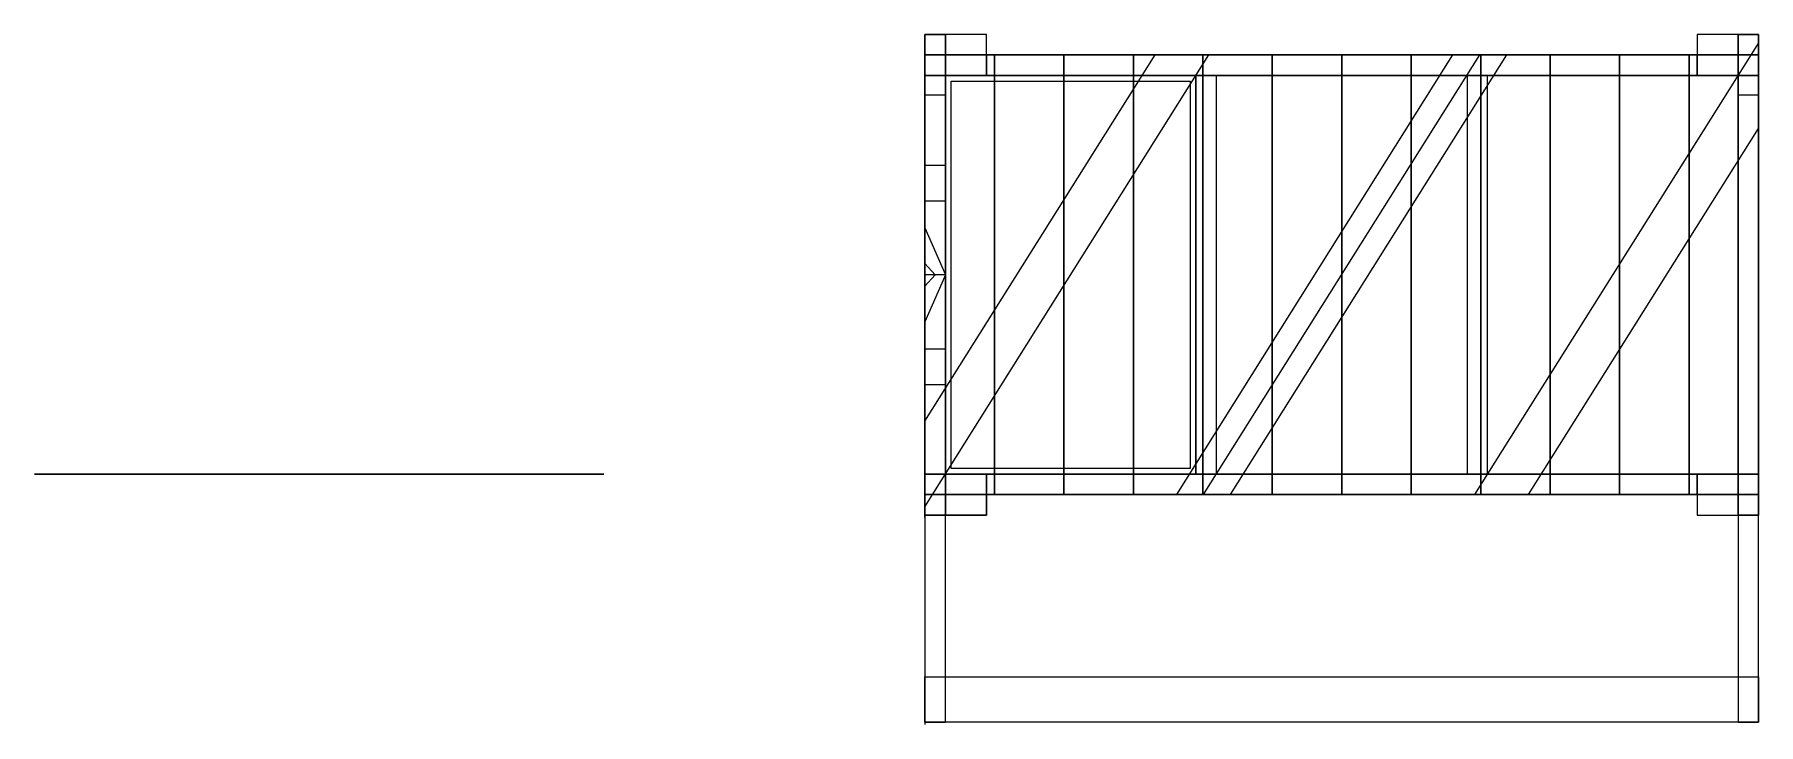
# Model space of a CAD drawing. Header units: centimetres. Extents: x -80 to 71, y -22 to 39.
import ezdxf

# ---------------------------------------------------------------- set-up
doc = ezdxf.new("R2010")
doc.units = ezdxf.units.CM
doc.header["$MEASUREMENT"] = 0
for name, color, linetype in [('caixote v2_Sketch1', 7, 'Continuous'), ('caixote v2_Sketch10', 7, 'Continuous'), ('caixote v2_Sketch11', 7, 'Continuous'), ('caixote v2_Sketch12', 7, 'Continuous'), ('caixote v2_Sketch13', 7, 'Continuous'), ('caixote v2_Sketch14', 7, 'Continuous'), ('caixote v2_Sketch15', 7, 'Continuous'), ('caixote v2_Sketch16', 7, 'Continuous'), ('caixote v2_Sketch17', 7, 'Continuous'), ('caixote v2_Sketch2', 7, 'Continuous'), ('caixote v2_Sketch3', 7, 'Continuous'), ('caixote v2_Sketch4', 7, 'Continuous'), ('caixote v2_Sketch5', 7, 'Continuous'), ('caixote v2_Sketch6', 7, 'Continuous'), ('caixote v2_Sketch7', 7, 'Continuous'), ('caixote v2_Sketch8', 7, 'Continuous'), ('caixote v2_Sketch9', 7, 'Continuous')]:
    doc.layers.add(name, color=color, linetype=linetype)

msp = doc.modelspace()

# ---------------------------------------------------------------- linework, layer by layer
at = {"layer": 'caixote v2_Sketch1'}
for p, q in [((0, 0), (0, 35)), ((0, 35), (0, 35, 45)), ((0, 35, 45), (0, 0, 45)), ((0, 0, 45), (0, 0))]:
    msp.add_line(p, q, dxfattribs=at)
msp.add_point((0, 0), dxfattribs=at)
at = {"layer": 'caixote v2_Sketch10'}
for p, q in [((0, 0, 45), (0, 0)), ((0, 0), (22, 0)), ((22, 0, 45), (0, 0, 45)), ((3.6, 0), (3.6, 0, 4)), ((3.6, 0, 38), (66, 0, 38)), ((66, 0), (3.6, 0)), ((3.6, 0, 42), (3.6, 0, 38)), ((3.6, 0, 4), (66, 0, 4)), ((66, 0, 42), (3.6, 0, 42)), ((22, 0), (22, 0, 45)), ((23.8, 0, 4), (22, 0, 4)), ((22, 0, 38), (23.8, 0, 38)), ((22, 0, 4), (22, 0, 38)), ((45.8, 0, 45), (23.8, 0, 45)), ((23.8, 0, 38), (23.8, 0, 4)), ((23.8, 0, 45), (23.8, 0)), ((23.8, 0), (45.8, 0)), ((45.8, 0, 4), (47.6, 0, 4)), ((45.8, 0), (45.8, 0, 45)), ((47.6, 0, 38), (45.8, 0, 38)), ((45.8, 0, 38), (45.8, 0, 4)), ((47.6, 0), (69.6, 0)), ((69.6, 0, 45), (47.6, 0, 45)), ((47.6, 0, 45), (47.6, 0)), ((47.6, 0, 4), (47.6, 0, 38)), ((66, 0, 4), (66, 0)), ((66, 0, 38), (66, 0, 42)), ((69.6, 0), (69.6, 0, 45))]:
    msp.add_line(p, q, dxfattribs=at)
msp.add_point((0, 0), dxfattribs=at)
at = {"layer": 'caixote v2_Sketch11'}
for p, q in [((0, 35, 45), (0, 38.6, 45)), ((0, 38.6, 45), (0, 38.6, -5)), ((0, 38.6, -5), (0, 35, -5)), ((0, -3.6), (0, 38.6)), ((0, 38.6), (0, 38.6, 4)), ((0, 38.6, 4), (0, -3.6, 4)), ((0, 0, 45), (0, 35, 45)), ((0, 35, 45), (0, 35)), ((0, 35), (0, 0)), ((0, 35, -5), (0, 35, 45)), ((0, 24, 42), (0, 27.12, 42)), ((0, 27.12, 42), (0, 27.12, 42.1)), ((0, 27.12, 42.1), (0, 24, 42.1)), ((0, 24, 42.1), (0, 24, 42)), ((0, 17.5, 23), (0, 17.5, 22.9)), ((0, 17.5, 22.9), (0, 17.5, 23)), ((0, 11, 42), (0, 11, 42.1)), ((0, 11, 42.1), (0, 7.88, 42.1)), ((0, 7.88, 42), (0, 11, 42)), ((0, 7.88, 42.1), (0, 7.88, 42)), ((0, 0), (0, 0, 45)), ((0, 0, -5), (0, -3.6, -5)), ((0, 0, 45), (0, 0, -5)), ((0, -3.6, 45), (0, 0, 45)), ((0, -3.6, 4), (0, -3.6)), ((0, -3.6, -5), (0, -3.6, 45))]:
    msp.add_line(p, q, dxfattribs=at)
msp.add_point((0, 0), dxfattribs=at)
at = {"layer": 'caixote v2_Sketch12'}
for p, q in [((-1.8, -3.6), (-1.8, 38.6)), ((-1.8, 38.6), (0, 38.6)), ((0, 38.6), (0, -3.6)), ((71.4, 37.86), (46.47, -1.8)), ((69.6, -3.6), (69.6, 38.6)), ((69.6, 38.6), (71.4, 38.6)), ((71.4, 38.6), (71.4, -3.6)), ((-1.8, 4.65), (18.41, 36.8)), ((-1.8, -2.86), (23.13, 36.8)), ((3.6, 35), (3.6, 36.8)), ((3.6, 36.8), (66, 36.8)), ((20.31, -1.8), (44.57, 36.8)), ((22.67, -1.8), (46.93, 36.8)), ((25.03, -1.8), (49.29, 36.8)), ((66, 36.8), (66, 35)), ((0, 0), (0, 35)), ((0, 35), (22, 35)), ((66, 35), (3.6, 35)), ((22, 35), (22, 0)), ((23.8, 0), (23.8, 35)), ((23.8, 35), (45.8, 35)), ((45.8, 35), (45.8, 0)), ((47.6, 0), (47.6, 35)), ((47.6, 35), (69.6, 35)), ((69.6, 35), (69.6, 0)), ((51.19, -1.8), (71.4, 30.35)), ((22, 0), (0, 0)), ((3.6, -1.8), (3.6, 0)), ((3.6, 0), (66, 0)), ((45.8, 0), (23.8, 0)), ((69.6, 0), (47.6, 0)), ((66, 0), (66, -1.8)), ((66, -1.8), (3.6, -1.8)), ((0, -3.6), (-1.8, -3.6)), ((71.4, -3.6), (69.6, -3.6))]:
    msp.add_line(p, q, dxfattribs=at)
msp.add_point((0, 0), dxfattribs=at)
at = {"layer": 'caixote v2_Sketch13'}
for p, q in [((-80, 0), (-80, 0, 200)), ((-80, 0, 200), (-30, 0, 200)), ((-30, 0), (-80, 0)), ((-30, 0, 200), (-30, 0))]:
    msp.add_line(p, q, dxfattribs=at)
msp.add_point((0, 0), dxfattribs=at)
at = {"layer": 'caixote v2_Sketch14'}
for p, q in [((0, 38.6, 42), (-1.8, 38.6, 42)), ((-1.8, 38.6, 42), (-1.8, -3.6, 42)), ((3.6, 38.6, 42), (0, 38.6, 42)), ((0, 38.6, 42), (0, 35, 42)), ((0, -3.6, 42), (0, 38.6, 42)), ((3.6, 35, 42), (3.6, 38.6, 42)), ((66, 38.6, 42), (66, 35, 42)), ((69.6, 38.6, 42), (66, 38.6, 42)), ((69.6, 35, 42), (69.6, 38.6, 42)), ((69.6, 38.6, 42), (69.6, -3.6, 42)), ((71.4, 38.6, 42), (69.6, 38.6, 42)), ((71.4, -3.6, 42), (71.4, 38.6, 42)), ((-1.8, 35, 42), (-1.8, 36.8, 42)), ((-1.8, 36.8, 42), (71.4, 36.8, 42)), ((3.6, 36.8, 42), (3.6, 35, 42)), ((66, 36.8, 42), (3.6, 36.8, 42)), ((66, 36.8, 42), (3.6, 36.8, 42)), ((66, 35, 42), (66, 36.8, 42)), ((71.4, 36.8, 42), (71.4, 35, 42)), ((71.4, 35, 42), (-1.8, 35, 42)), ((0, 35, 42), (3.6, 35, 42)), ((3.6, 35, 42), (66, 35, 42)), ((66, 35, 42), (69.6, 35, 42)), ((71.4, 0, 42), (-1.8, 0, 42)), ((-1.8, 0, 42), (-1.8, -1.8, 42)), ((3.6, 0, 42), (0, 0, 42)), ((0, 0, 42), (0, -3.6, 42)), ((3.6, 0, 42), (3.6, -1.8, 42)), ((66, 0, 42), (3.6, 0, 42)), ((3.6, -3.6, 42), (3.6, 0, 42)), ((66, -1.8, 42), (66, 0, 42)), ((69.6, 0, 42), (66, 0, 42)), ((66, 0, 42), (66, -3.6, 42)), ((69.6, -3.6, 42), (69.6, 0, 42)), ((71.4, -1.8, 42), (71.4, 0, 42)), ((-1.8, -1.8, 42), (71.4, -1.8, 42)), ((3.6, -1.8, 42), (66, -1.8, 42)), ((-1.8, -3.6, 42), (0, -3.6, 42)), ((0, -3.6, 42), (3.6, -3.6, 42)), ((66, -3.6, 42), (69.6, -3.6, 42)), ((69.6, -3.6, 42), (71.4, -3.6, 42))]:
    msp.add_line(p, q, dxfattribs=at)
msp.add_point((0, 0, 42), dxfattribs=at)
at = {"layer": 'caixote v2_Sketch15'}
for p, q in [((-1.8, 36.8, 46), (-1.8, 35, 46)), ((-1.8, 36.8, 46), (4.3, 36.8, 46)), ((-1.8, -1.8, 46), (-1.8, 36.8, 46)), ((71.4, 36.8, 46), (-1.8, 36.8, 46)), ((4.3, -1.8, 46), (4.3, 36.8, 46)), ((4.3, 36.8, 46), (10.4, 36.8, 46)), ((4.3, 36.8, 46), (4.3, -1.8, 46)), ((10.4, 36.8, 46), (16.5, 36.8, 46)), ((10.4, -1.8, 46), (10.4, 36.8, 46)), ((10.4, 36.8, 46), (10.4, -1.8, 46)), ((16.5, 36.8, 46), (22.6, 36.8, 46)), ((16.5, 36.8, 46), (16.5, -1.8, 46)), ((16.5, -1.8, 46), (16.5, 36.8, 46)), ((22.6, 36.8, 46), (22.6, -1.8, 46)), ((22.6, 36.8, 46), (28.7, 36.8, 46)), ((22.6, -1.8, 46), (22.6, 36.8, 46)), ((28.7, 36.8, 46), (28.7, -1.8, 46)), ((28.7, 36.8, 46), (34.8, 36.8, 46)), ((28.7, -1.8, 46), (28.7, 36.8, 46)), ((34.8, -1.8, 46), (34.8, 36.8, 46)), ((34.8, 36.8, 46), (34.8, -1.8, 46)), ((34.8, 36.8, 46), (40.9, 36.8, 46)), ((40.9, 36.8, 46), (47, 36.8, 46)), ((40.9, 36.8, 46), (40.9, -1.8, 46)), ((40.9, -1.8, 46), (40.9, 36.8, 46)), ((47, 36.8, 46), (53.1, 36.8, 46)), ((47, 36.8, 46), (47, -1.8, 46)), ((47, -1.8, 46), (47, 36.8, 46)), ((53.1, 36.8, 46), (59.2, 36.8, 46)), ((53.1, 36.8, 46), (53.1, -1.8, 46)), ((53.1, -1.8, 46), (53.1, 36.8, 46)), ((59.2, 36.8, 46), (59.2, -1.8, 46)), ((59.2, 36.8, 46), (65.3, 36.8, 46)), ((59.2, -1.8, 46), (59.2, 36.8, 46)), ((65.3, 36.8, 46), (71.4, 36.8, 46)), ((65.3, 36.8, 46), (65.3, -1.8, 46)), ((65.3, -1.8, 46), (65.3, 36.8, 46)), ((71.4, 35, 46), (71.4, 36.8, 46)), ((71.4, 36.8, 46), (71.4, -1.8, 46)), ((-1.8, 35, 46), (-1.8, 0, 46)), ((0, 35, 46), (-1.8, 35, 46)), ((-1.8, 35, 46), (71.4, 35, 46)), ((0, 0, 46), (0, 35, 46)), ((71.4, 35, 46), (69.6, 35, 46)), ((69.6, 35, 46), (69.6, 0, 46)), ((71.4, 0, 46), (71.4, 35, 46)), ((-1.8, 0, 46), (-1.8, -1.8, 46)), ((-1.8, 0, 46), (0, 0, 46)), ((71.4, 0, 46), (-1.8, 0, 46)), ((69.6, 0, 46), (71.4, 0, 46)), ((71.4, -1.8, 46), (71.4, 0, 46)), ((-1.8, -1.8, 46), (71.4, -1.8, 46)), ((4.3, -1.8, 46), (-1.8, -1.8, 46)), ((10.4, -1.8, 46), (4.3, -1.8, 46)), ((16.5, -1.8, 46), (10.4, -1.8, 46)), ((22.6, -1.8, 46), (16.5, -1.8, 46)), ((28.7, -1.8, 46), (22.6, -1.8, 46)), ((34.8, -1.8, 46), (28.7, -1.8, 46)), ((40.9, -1.8, 46), (34.8, -1.8, 46)), ((47, -1.8, 46), (40.9, -1.8, 46)), ((53.1, -1.8, 46), (47, -1.8, 46)), ((59.2, -1.8, 46), (53.1, -1.8, 46)), ((65.3, -1.8, 46), (59.2, -1.8, 46)), ((71.4, -1.8, 46), (65.3, -1.8, 46))]:
    msp.add_line(p, q, dxfattribs=at)
msp.add_point((0, 0, 46), dxfattribs=at)
at = {"layer": 'caixote v2_Sketch16'}
for p, q in [((-1.8, 38.6, 46), (-1.8, 38.6, 42)), ((-1.8, 38.6, 42), (-1.8, 38.6, -5)), ((-1.8, 38.6, 42), (-1.8, 38.6, 38)), ((-1.8, 36.8, 46), (-1.8, 38.6, 46)), ((-1.8, 38.6, 42), (-1.8, 36.8, 42)), ((-1.8, 35, 42), (-1.8, 38.6, 42)), ((-1.8, 38.6, 38), (-1.8, -3.6, 38)), ((-1.8, 38.6, -5), (-1.8, 35, -5)), ((-1.8, -3.6, 42), (-1.8, 38.6, 42)), ((-1.8, -3.6, 4), (-1.8, 38.6, 4)), ((-1.8, 38.6, 4), (-1.8, 38.6)), ((-1.8, 38.6), (-1.8, -3.6)), ((-1.8, 38.6, 25), (-1.8, 38.6, 23)), ((-1.8, 38.6, 23), (-1.8, -3.6, 23)), ((-1.8, -3.6, 25), (-1.8, 38.6, 25)), ((-1.8, -1.8, 46.7), (-1.8, 36.8, 46.7)), ((-1.8, 36.8, 42), (-1.8, 36.8, 46)), ((-1.8, 36.8, 46), (-1.8, 36.8, 42)), ((-1.8, 36.8, 42), (-1.8, 35, 42)), ((-1.8, 36.8, 46.7), (-1.8, 36.8, 46)), ((-1.8, 36.8, 42), (-1.8, 36.8, 46)), ((-1.8, 35, 46), (-1.8, 36.8, 46)), ((-1.8, 36.8, 46), (-1.8, -1.8, 46)), ((-1.8, 36.8, -1.8), (-1.8, 4.65, -1.8)), ((-1.8, 36.8), (-1.8, 36.8, -1.8)), ((-1.8, 4.65), (-1.8, 36.8)), ((-1.8, 0, 46), (-1.8, 35, 46)), ((-1.8, 35, 42), (-1.8, 35, 46)), ((-1.8, 35, 46), (-1.8, 35, 42)), ((-1.8, 35, -5), (-1.8, 35, 42)), ((-1.8, 35, 42), (-1.8, 0, 42)), ((-1.8, 0, 44), (-1.8, 35, 44)), ((-1.8, 34.99, 7.97), (-1.8, 19.34, 44.78)), ((-1.8, 33.26, 9.19), (-1.8, -1.8, 11)), ((-1.8, 33.05, 5.19), (-1.8, -1.9, 7)), ((-1.8, 15.66, 43.22), (-1.8, 31.31, 6.41)), ((-1.8, 17.5, 44), (-1.8, 0, 44)), ((-1.8, -2.86), (-1.8, 4.65)), ((-1.8, 4.65), (-1.8, 4.65, -1.8)), ((-1.8, 4.65, -1.8), (-1.8, -2.86, -1.8)), ((-1.8, 4.65, -1.8), (-1.8, 4.65)), ((-1.8, 0, 42), (-1.8, -1.8, 42)), ((-1.8, -1.8, 46), (-1.8, 0, 46)), ((-1.8, 0, 46), (-1.8, 0, 42)), ((-1.8, 0, 42), (-1.8, 0, 46)), ((-1.8, 0, 46), (-1.8, 0, 42)), ((-1.8, -3.6, 23), (-1.8, 0, 23)), ((-1.8, 0, -5), (-1.8, -3.6, -5)), ((-1.8, 0, 42), (-1.8, 0, -5)), ((-1.8, -3.6, 42), (-1.8, 0, 42)), ((-1.8, -1.8, 42), (-1.8, -1.8, 46)), ((-1.8, -1.8, 46), (-1.8, -1.8, 46.7)), ((-1.8, -1.8, 23), (-1.8, -1.8, 4)), ((-1.8, -1.8, 11), (-1.8, -21.77, 12.04)), ((-1.8, -1.9, 7), (-1.8, -21.98, 8.04)), ((-1.8, -2.86, -1.8), (-1.8, -2.86)), ((-1.8, -3.6, 38), (-1.8, -3.6, 42)), ((-1.8, -3.6, 23), (-1.8, -3.6, 25)), ((-1.8, -3.6), (-1.8, -3.6, 4)), ((-1.8, -3.6, -5), (-1.8, -3.6, 42)), ((-1.8, -21.77, 12.04), (-1.8, -21.98, 8.04))]:
    msp.add_line(p, q, dxfattribs=at)
at = {"layer": 'caixote v2_Sketch16', "extrusion": (-1, 0, 0)}
for centre in [(-33.15, 7.19, 1.8), (-17.5, 44, 1.8), (1.8, 9, 1.8)]:
    msp.add_circle(centre, 2, dxfattribs=at)
msp.add_arc((-33.15, 7.19, 1.8), 2, 156.9628, 156.9625, dxfattribs=at)
at = {"layer": 'caixote v2_Sketch16'}
for p in [(-1.8, 33.15, 7.19), (-1.8, 17.5, 44), (-1.8, 17.5, 44), (-1.8, 0), (-1.8, -1.8, 9)]:
    msp.add_point(p, dxfattribs=at)
at = {"layer": 'caixote v2_Sketch17'}
for p, q in [((-1.8, 33.26, 9.19), (-1.8, -21.77, 12.04)), ((0, 33.26, 9.19), (-1.8, 33.26, 9.19)), ((0, -21.77, 12.04), (0, 33.26, 9.19)), ((71.4, 33.26, 9.19), (69.6, 33.26, 9.19)), ((69.6, 33.26, 9.19), (69.6, -21.77, 12.04)), ((71.4, -21.77, 12.04), (71.4, 33.26, 9.19)), ((-1.8, -21.77, 12.04), (-1.8, -17.78, 11.83)), ((-1.8, -17.78, 11.83), (71.4, -17.78, 11.83)), ((71.4, -17.78, 11.83), (71.4, -21.77, 12.04)), ((71.4, -21.77, 12.04), (-1.8, -21.77, 12.04)), ((-1.8, -21.77, 12.04), (0, -21.77, 12.04)), ((69.6, -21.77, 12.04), (71.4, -21.77, 12.04))]:
    msp.add_line(p, q, dxfattribs=at)
msp.add_point((0, 0.56, 10.88), dxfattribs=at)
at = {"layer": 'caixote v2_Sketch2'}
for p, q in [((0, 38.6, 25), (0, -3.6, 25)), ((0, -3.6, 23), (0, 38.6, 23)), ((0, 38.6, 23), (0, 38.6, 25)), ((0, 38.6, 42), (0, -3.6, 42)), ((0, -3.6, 38), (0, 38.6, 38)), ((0, 38.6, 38), (0, 38.6, 42)), ((0, 0, 45), (0, 35, 45)), ((0, 35), (0, 0)), ((0, 35, 45), (0, 35)), ((0, 17.5, 45), (0, 17.5)), ((0, 0), (0, 0, 45)), ((0, -3.6, 25), (0, -3.6, 23)), ((0, -3.6, 42), (0, -3.6, 38))]:
    msp.add_line(p, q, dxfattribs=at)
for p in [(0, 17.5, 42), (0, 17.5, 25), (0, 0)]:
    msp.add_point(p, dxfattribs=at)
at = {"layer": 'caixote v2_Sketch3'}
for p, q in [((0, 35, 45), (0, 0, 45)), ((22, 35, 45), (0, 35, 45)), ((22, 0, 45), (22, 35, 45)), ((0.5, 34.5, 45), (21.5, 34.5, 45)), ((0.5, 0.5, 45), (0.5, 34.5, 45)), ((21.5, 34.5, 45), (21.5, 0.5, 45)), ((0, 0, 45), (22, 0, 45)), ((21.5, 0.5, 45), (0.5, 0.5, 45))]:
    msp.add_line(p, q, dxfattribs=at)
msp.add_point((0, 0, 45), dxfattribs=at)
at = {"layer": 'caixote v2_Sketch4'}
for p, q in [((0, 35, 45), (0, 0, 45)), ((22, 35, 45), (0, 35, 45)), ((22, 0, 45), (22, 35, 45)), ((0.5, 0.5, 45), (0.5, 34.5, 45)), ((0.5, 34.5, 45), (21.5, 34.5, 45)), ((21.5, 34.5, 45), (21.5, 0.5, 45)), ((0, 0, 45), (22, 0, 45)), ((0, -3.6, 45), (0, 0, 45)), ((0, 0, 45), (3.6, 0, 45)), ((21.5, 0.5, 45), (0.5, 0.5, 45)), ((3.6, 0, 45), (3.6, -3.6, 45)), ((3.6, -3.6, 45), (0, -3.6, 45))]:
    msp.add_line(p, q, dxfattribs=at)
msp.add_point((0, 0, 45), dxfattribs=at)
at = {"layer": 'caixote v2_Sketch5'}
for p, q in [((-1.8, 38.6, 25), (-1.8, 38.6, 23)), ((-1.8, -3.6, 25), (-1.8, 38.6, 25)), ((-1.8, 38.6, 38), (-1.8, -3.6, 38)), ((-1.8, 38.6, 23), (-1.8, -3.6, 23)), ((-1.8, 38.6, 42), (-1.8, 38.6, 38)), ((-1.8, -3.6, 42), (-1.8, 38.6, 42)), ((-1.8, 27.12, 42), (-1.8, 21.62, 23)), ((-1.8, 24, 42), (-1.8, 18.5, 23)), ((-1.8, 11, 42), (-1.8, 16.5, 23)), ((-1.8, 7.88, 42), (-1.8, 13.38, 23)), ((-1.8, -3.6, 38), (-1.8, -3.6, 42)), ((-1.8, -3.6, 23), (-1.8, -3.6, 25))]:
    msp.add_line(p, q, dxfattribs=at)
for p in [(-1.8, 17.5, 42), (-1.8, 17.5, 23), (-1.8, 0)]:
    msp.add_point(p, dxfattribs=at)
at = {"layer": 'caixote v2_Sketch6'}
for p, q in [((-1.8, -3.6, 23), (-1.8, 38.6, 23)), ((-1.8, 38.6, 23), (0, 38.6, 23)), ((0, 38.6, 23), (0, -3.6, 23)), ((-1.8, 21.62, 23), (0, 17.5, 23)), ((-1.8, 18.5, 23), (-0.9, 17.5, 23)), ((-0.9, 17.5, 23), (-1.8, 16.5, 23)), ((0, 17.5, 23), (-1.8, 13.38, 23)), ((0, 17.5, 23), (-1.8, 17.5, 23)), ((0, -3.6, 23), (-1.8, -3.6, 23))]:
    msp.add_line(p, q, dxfattribs=at)
for p in [(-1.8, 21.62, 23), (-1.8, 18.5, 23), (-0.9, 17.5, 23), (0, 17.5, 23), (-1.8, 16.5, 23), (-1.8, 13.38, 23), (0, 0, 23)]:
    msp.add_point(p, dxfattribs=at)
at = {"layer": 'caixote v2_Sketch7'}
for p, q in [((0, 38.6, 42), (-1.8, 38.6, 42)), ((-1.8, 38.6, 42), (-1.8, -3.6, 42)), ((0, -3.6, 42), (0, 38.6, 42)), ((-1.8, 27.12, 42), (0, 27.12, 42)), ((-1.8, 24, 42), (0, 24, 42)), ((-1.8, 11, 42), (0, 11, 42)), ((-1.8, 7.88, 42), (0, 7.88, 42)), ((-1.8, -3.6, 42), (0, -3.6, 42))]:
    msp.add_line(p, q, dxfattribs=at)
for p in [(-1.8, 27.12, 42), (-1.8, 24, 42), (-1.8, 11, 42), (-1.8, 7.88, 42), (0, 0, 42)]:
    msp.add_point(p, dxfattribs=at)
at = {"layer": 'caixote v2_Sketch8'}
for p, q in [((3.6, -3.6, 45), (0, -3.6, 45)), ((0, -3.6, -5), (3.6, -3.6, -5)), ((0, -3.6, 45), (0, -3.6, -5)), ((3.6, -3.6, -5), (3.6, -3.6, 45))]:
    msp.add_line(p, q, dxfattribs=at)
msp.add_point((0, -3.6), dxfattribs=at)
at = {"layer": 'caixote v2_Sketch9'}
for p, q in [((0, 0, 42), (-1.8, 0, 42)), ((-1.8, 0, 42), (-1.8, 0, 38)), ((-1.8, 0, 38), (0, 0, 38)), ((3.6, 0, 45), (0, 0, 45)), ((0, 0, 45), (0, 0, -5)), ((0, 0, 38), (0, 0, 42)), ((0, 0, 45), (0, 0)), ((0, 0, -5), (3.6, 0, -5)), ((0, 0), (22, 0)), ((22, 0, 45), (0, 0, 45)), ((3.6, 0, -5), (3.6, 0, 45)), ((66, 0, 38), (3.6, 0, 38)), ((3.6, 0, 38), (3.6, 0, 42)), ((3.6, 0), (66, 0)), ((3.6, 0, 4), (3.6, 0)), ((3.6, 0, 42), (66, 0, 42)), ((66, 0, 4), (3.6, 0, 4)), ((22, 0), (22, 0, 45)), ((23.8, 0, 42), (22, 0, 42)), ((22, 0, 38), (23.8, 0, 38)), ((22, 0, 42), (22, 0, 38)), ((23.8, 0, 38), (23.8, 0, 42)), ((66, 0), (66, 0, 4)), ((69.6, 0, 45), (66, 0, 45)), ((66, 0, 42), (66, 0, 38)), ((66, 0, -5), (69.6, 0, -5)), ((66, 0, 45), (66, 0, -5)), ((69.6, 0, -5), (69.6, 0, 45))]:
    msp.add_line(p, q, dxfattribs=at)
msp.add_point((0, 0), dxfattribs=at)

doc.saveas('drawing.dxf')
